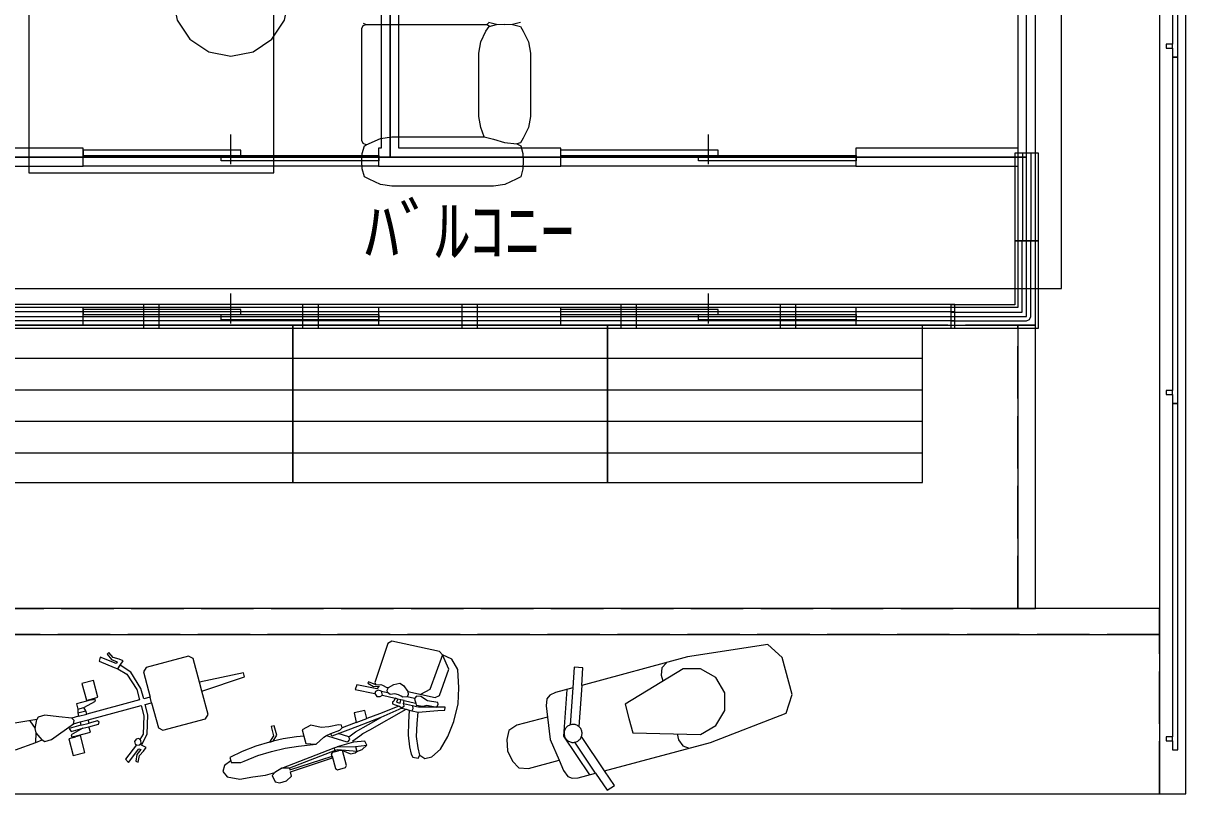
# Model space of a CAD drawing. Units: millimetres, scale not verified. Extents: x -8429 to 8779, y -6983 to 6633.
# Drawn here: x 1781 to 8429, y -6633 to -2227 of the extents above; entities that cross this region are included whole.
import ezdxf
from ezdxf.enums import TextEntityAlignment as Align

# ---------------------------------------------------------------- set-up
doc = ezdxf.new("R2010")
doc.units = ezdxf.units.MM
doc.header["$LTSCALE"] = 100
doc.linetypes.add('DASHED3', pattern=[4, 3, -1])
for name, color, linetype in [('0-0_設備-家具1階', 7, 'Continuous'), ('0-1_間取り1階', 7, 'Continuous'), ('0-4_敷地1階', 7, 'Continuous'), ('0-7_壁1階', 7, 'Continuous'), ('0-8_建具1階', 7, 'Continuous'), ('0-9_外構1階', 7, 'Continuous'), ('1-0_間取り2階', 7, 'Continuous'), ('1-1_部屋名2階', 7, 'Continuous'), ('1-3_壁2階', 7, 'Continuous'), ('1-4_建具2階', 7, 'Continuous'), ('1-6_設備-家具2階', 7, 'Continuous'), ('1-7_屋根2階', 5, 'Continuous')]:
    doc.layers.add(name, color=color, linetype=linetype)
doc.styles.add('ＭＳ ゴシック', font='')
doc.styles.get('ＭＳ ゴシック').set_extended_font_data('MS Gothic')

msp = doc.modelspace()

# ---------------------------------------------------------------- linework, layer by layer
at = {"layer": '0-0_設備-家具1階'}
for p, q in [((8352.1, -2369.8), (8352.1, -2345.8)), ((1522.8, -4142.8), (3322.8, -4142.8)), ((3322.8, -4142.8), (5122.8, -4142.8)), ((5122.8, -4142.8), (6922.8, -4142.8)), ((1522.8, -4322.8), (3322.8, -4322.8)), ((3322.8, -4322.8), (5122.8, -4322.8)), ((5122.8, -4322.8), (6922.8, -4322.8)), ((8352.1, -4350.3), (8352.1, -4326.3)), ((1522.8, -4502.8), (3322.8, -4502.8)), ((3322.8, -4502.8), (5122.8, -4502.8)), ((5122.8, -4502.8), (6922.8, -4502.8)), ((1522.8, -4682.8), (3322.8, -4682.8)), ((3322.8, -4682.8), (5122.8, -4682.8)), ((5122.8, -4682.8), (6922.8, -4682.8)), ((2322.5, -5918.1), (2335.8, -5898.1)), ((2803.3, -6045.5), (2789.5, -5993.9)), ((4923.6, -6026.6), (4908.5, -6239.1)), ((4974.7, -6012.9), (4958, -6248.1)), ((2170.4, -6091.1), (2180.9, -6088.3)), ((2171.7, -6095.9), (2182.2, -6093)), ((2515.5, -6112.4), (2506.8, -6079.9)), ((2092.6, -6170.4), (2139, -6157.9)), ((2093.7, -6149.5), (2127.6, -6140.5)), ((2097.7, -6189.5), (2144.1, -6177)), ((3946.1, -6143.2), (3929.8, -6132.7)), ((1819.8, -6214.9), (1849.2, -6260.2)), ((2106.4, -6222), (2152.8, -6209.6)), ((2111.5, -6241.1), (2157.9, -6228.7)), ((3685.8, -6226.2), (3746.1, -6203.1)), ((1853, -6338.9), (1855.9, -6285)), ((2068.3, -6306), (2078.9, -6303.2)), ((2069.6, -6310.8), (2080.1, -6308)), ((2122.9, -6258.6), (2156.8, -6249.5)), ((3643.1, -6307.4), (3583, -6289.1)), ((5105.6, -6501.1), (4973.5, -6305.9)), ((8352.1, -6330.8), (8352.1, -6306.8)), ((2458.2, -6355.3), (2448.5, -6350.5)), ((3189.4, -6337.6), (3211, -6332.4)), ((3260.1, -6486.6), (3560, -6369.3)), ((3669, -6338), (3575.5, -6365.1)), ((3680.8, -6362.5), (3746.1, -6355.1)), ((5054.5, -6514.8), (4935.1, -6338.3)), ((3688.2, -6390.3), (3580, -6381.7))]:
    msp.add_line(p, q, dxfattribs=at)
for points in [[(8316.1, -2369.8), (8352.1, -2369.8), (8352.1, -2419.8), (8384.1, -2419.8), (8384.1, -439.3), (8352.1, -439.3), (8352.1, -2345.8), (8316.1, -2345.8)], [(1813.8, -3082.8), (3213.8, -3082.8), (3213.8, -1082.8), (1813.8, -1082.8)], [(2968.8, -1750.8), (2841.8, -1776.1), (2734.1, -1848.1), (2662.1, -1955.8), (2636.8, -2082.8), (2662.1, -2209.9), (2734.1, -2317.6), (2841.8, -2389.6), (2968.8, -2414.8), (3095.9, -2389.6), (3203.6, -2317.6), (3275.6, -2209.9), (3300.8, -2082.8), (3275.6, -1955.8), (3203.6, -1848.1), (3095.9, -1776.1)], [(3725, -2914.2), (3717.9, -2897.8), (3717.9, -2256.3), (3725, -2240), (3742.1, -2233.2), (4415.7, -2233.2), (4430.3, -2233.2), (4441.2, -2240), (4444.8, -2245.1), (4488.1, -2234.7), (4533.8, -2232.8), (4579.4, -2234.7), (4625.6, -2246), (4640, -2272.7), (4671.2, -2333.8), (4681.3, -2397), (4681.3, -2759.9), (4671.2, -2823.2), (4640, -2884.2), (4625.6, -2911), (4604.2, -2916.3), (4627, -2928), (4638.7, -2972.3), (4640.8, -3016.2), (4638.7, -3060), (4627, -3104.3), (4599.2, -3118.2), (4535.6, -3148.1), (4469.7, -3157.8), (3889.2, -3157.8), (3823.3, -3148.1), (3759.7, -3118.2), (3731.9, -3104.3), (3720.2, -3060), (3718.1, -3016.2), (3720.2, -2972.3), (3731.9, -2928), (3742.1, -2921)], [(8316.1, -4350.3), (8352.1, -4350.3), (8352.1, -4400.3), (8384.1, -4400.3), (8384.1, -2419.8), (8352.1, -2419.8), (8352.1, -4326.3), (8316.1, -4326.3)], [(1522.8, -3952.8), (1522.8, -4852.8), (3322.8, -4852.8), (3322.8, -3952.8)], [(3322.8, -3952.8), (3322.8, -4852.8), (5122.8, -4852.8), (5122.8, -3952.8)], [(5122.8, -3952.8), (5122.8, -4852.8), (6922.8, -4852.8), (6922.8, -3952.8)], [(8316.1, -6330.8), (8352.1, -6330.8), (8352.1, -6380.8), (8384.1, -6380.8), (8384.1, -4400.3), (8352.1, -4400.3), (8352.1, -6306.8), (8316.1, -6306.8)], [(6121.5, -5853.6), (6039.4, -5778.5), (5580.3, -5850.6), (4974.7, -6012.9), (4981.9, -5911.8), (4932.1, -5908.3), (4923.6, -6026.6), (4824.5, -6053.2), (4793.3, -6068.5), (4775.5, -6089.6), (4772.3, -6130.8), (4779.8, -6194.4), (4604.7, -6241.3), (4558.3, -6271.8), (4546.6, -6323.4), (4550.8, -6388.1), (4579.5, -6446.3), (4615.5, -6485.2), (4670.9, -6488.3), (4846, -6441.4), (4871.3, -6500.3), (4894.7, -6534.3), (4920.7, -6543.7), (4955.3, -6541.4), (5054.5, -6514.8), (5120.9, -6613.1), (5162.3, -6585.1), (5105.6, -6501.1), (5711.1, -6338.9), (6144.8, -6171.8), (6178.3, -6065.7)], [(5244.9, -6202.1), (5267.1, -6284.7), (5654.9, -6293.8), (5742.2, -6243.4), (5792.5, -6156.2), (5792.5, -6055.4), (5742.2, -5968.2), (5654.9, -5917.8), (5554.2, -5917.8), (5222.8, -6119.6)]]:
    msp.add_lwpolyline(points, close=True, dxfattribs=at)
for points in [[(3725, -2226.4), (3742.1, -2233.2), (4415.7, -2233.2), (4430.3, -2233.2), (4441.2, -2226.4)], [(4417.7, -2875.5), (4397.4, -2823.2), (4387.2, -2759.9), (4387.2, -2397), (4397.4, -2333.8), (4425.8, -2272.7), (4444.8, -2245.1)], [(4442, -2220.4), (4488.1, -2231.6), (4533.8, -2233.6), (4579.4, -2231.6), (4625.6, -2220.4)], [(3742.1, -2921), (3823.3, -2885.3), (3889.2, -2875.5), (4417.7, -2875.5), (4469.7, -2889.1), (4533.8, -2909.5), (4604.2, -2916.3)], [(3987.2, -6154.1), (3984.7, -6225.4), (3981.5, -6298.6), (3990.7, -6364.2), (4000, -6406.4), (4008.6, -6423.3), (4039.5, -6429.9), (4049.3, -6412.3), (4077, -6430.5), (4118.3, -6421.5), (4167, -6378.7), (4209.8, -6305.5), (4242.9, -6220.1), (4267.5, -6117.8), (4272.3, -6027.1), (4267, -5922.2), (4232.5, -5863.3), (4179.1, -5837.9), (4160.6, -5819.5), (3889.3, -5760.3), (3865.7, -5773), (3792.7, -5996.8), (3798.3, -6010.1), (3755.3, -5993), (3751.4, -5999.5), (3783.5, -6018.6), (3815.7, -6018.4), (3802.5, -6033.5), (3688.9, -6009), (3680, -6035.9), (3791.3, -6059.8), (3802.9, -6075.9), (3822.8, -6076.4), (3836.5, -6069.5), (3907.6, -6086.6), (3899.7, -6103.7), (3892, -6110), (3892.6, -6118.2), (3929.8, -6132.7), (3818.6, -6175.3)], [(3046.1, -5965.1), (3039.9, -5942.1), (2789.5, -5993.9), (2753.6, -5860), (2727.1, -5846.6), (2484.6, -5911.6), (2468.3, -5936.4), (2506.8, -6079.9), (2470, -6089.7), (2454.1, -6030.4), (2396, -5937.3), (2335.8, -5898.1), (2351.9, -5873.3), (2329, -5863.8), (2295.3, -5854.4), (2270.6, -5824.1), (2261.5, -5835.1), (2286.2, -5865.4), (2318.9, -5879.2), (2312.8, -5888.6), (2221.5, -5850.9), (2215.5, -5875), (2302.1, -5909.9), (2322.5, -5918.1), (2374.3, -5949.3), (2430.9, -6036.6), (2446.8, -6095.9), (2144.1, -6177), (2139, -6157.9), (2127.6, -6140.5), (2194.5, -6104.1), (2191, -6090.7), (2182.2, -6093), (2180.9, -6088.3), (2208.5, -6080.9), (2182.9, -5985.2), (2117.1, -6002.9), (2142.8, -6098.5), (2170.4, -6091.1), (2171.7, -6095.9)], [(3980, -6049), (4136.8, -6083.3), (4162.3, -6070), (4215.5, -5919.6), (4179.1, -5837.9), (4106.5, -6036), (4052.2, -6065)], [(5458.7, -5883.2), (5433.1, -5913.4), (5430, -5954.6), (5438.9, -5988)], [(2515.5, -6112.4), (2553.9, -6255.8), (2580.4, -6269.2), (2822.9, -6204.3), (2839.2, -6179.4), (2803.3, -6045.5), (3046.1, -5965.1)], [(3829.9, -6045.3), (3810.4, -6040.2), (3796.5, -6048.9), (3791.3, -6059.8)], [(3798.3, -6010.1), (3825.6, -6007.1), (3835.8, -6011.1), (3860.6, -6024.3), (3870.8, -6025.1)], [(3836.5, -6069.5), (3829.9, -6045.3), (3865.1, -6054.3)], [(4019.4, -6087.4), (3976.6, -6078.7), (3952.2, -6081), (3942.1, -6074.1), (3926.8, -6067.6), (3906.5, -6061.3), (3878.5, -6065.6), (3865.1, -6054.3), (3862.6, -6041.1), (3870.8, -6025.1), (3899.7, -6008.9), (3934.8, -6000.5), (3954.9, -6013.2), (3980, -6049), (3982.4, -6065.4), (3976.6, -6078.7)], [(4888.8, -6035.9), (4869.8, -6302.7), (5019.6, -6524.2)], [(2171.7, -6095.9), (2085.5, -6118.9), (2093.7, -6149.5), (2092.6, -6170.4), (2097.7, -6189.5), (2059, -6199.8), (1985.5, -6192.1), (1905.4, -6183.6), (1866.7, -6194), (1858.2, -6208.6), (1698.4, -6235)], [(2059.6, -6308.3), (2068.3, -6306), (2069.6, -6310.8), (2042, -6318.2), (2067.6, -6413.8), (2133.4, -6396.2), (2107.8, -6300.6), (2080.1, -6308), (2078.9, -6303.2), (2165, -6280.1), (2156.8, -6249.5), (2211.4, -6234.9), (2214.7, -6223.7), (2206.3, -6215.7), (2157.9, -6228.7), (2152.8, -6209.6), (2455.5, -6128.5), (2471.4, -6187.7), (2466.1, -6291.7), (2448.9, -6322.7), (2442.3, -6317.3), (2426.2, -6320.1), (2417.2, -6333.5), (2421.3, -6348.8), (2429.7, -6353.7), (2365.7, -6435.4), (2382.9, -6453.3), (2443.1, -6375), (2453.2, -6380.1), (2431.7, -6408.4), (2425.5, -6446.9), (2438.9, -6452), (2445.1, -6413.4), (2469.5, -6388.4), (2484.6, -6368.7), (2458.2, -6355.3), (2490.8, -6291.2), (2494.6, -6181.5), (2478.7, -6122.2), (2515.5, -6112.4)], [(3956.3, -6119.2), (3959.2, -6099.3), (3940.4, -6094.8), (3924, -6091.7), (3907.6, -6086.6)], [(3924, -6091.7), (3916.1, -6108.7), (3937.4, -6114.7), (3940.4, -6094.8)], [(3959.2, -6099.3), (3999.9, -6108.9), (4026.9, -6115.2), (4028.8, -6126.8), (4065.9, -6132.2), (4089.7, -6126.8), (4146.2, -6137.2), (4153, -6120.8), (4152.5, -6111.3), (4093.6, -6100.7), (4054.9, -6077.1), (4030.7, -6075.5), (4019.4, -6087.4), (4019.9, -6096.9), (4026.3, -6114.5)], [(3818.6, -6175.3), (3746.1, -6203.1), (3733.8, -6157.4), (3672.8, -6170.1), (3685.8, -6226.2), (3630.1, -6247.1), (3605, -6256.6), (3600.7, -6240.7), (3583.3, -6238.7), (3529.3, -6250.7), (3485.1, -6253.7), (3425.9, -6240.1), (3376.3, -6267.1), (3386, -6304), (3343.2, -6307), (3267.4, -6318.8), (3211, -6332.4), (3230.7, -6297.3), (3216.3, -6243.7), (3198.6, -6247.9), (3212.9, -6301.5), (3189.4, -6337.6), (3110.4, -6360.8), (3033.6, -6392.1), (2961.8, -6426.2), (2967.4, -6444), (2932.9, -6470.3), (2922.3, -6506), (2947, -6536), (3019, -6548.6), (3094.8, -6536.8), (3166.7, -6526.1), (3219, -6512.1), (3204.7, -6528.7), (3222.6, -6564.3), (3249, -6570), (3287.5, -6558), (3315.7, -6531.3), (3309.1, -6506.7), (3549.6, -6427.4)], [(3549.6, -6427.4), (3543.8, -6405.6), (3551.8, -6394.9), (3565.9, -6391.1), (3564.5, -6385.9), (3303.5, -6485.6), (3306.5, -6496.8), (3547, -6417.5), (3566.1, -6488.9), (3578.5, -6496.3), (3624.4, -6481.8), (3630.1, -6471.8), (3607.2, -6386.4), (3652.6, -6404.6), (3680.1, -6398.8), (3688.2, -6390.3), (3719.7, -6379.4), (3746.1, -6355.1), (3734.8, -6331.5), (3669, -6338), (3666.7, -6329.6), (3705.9, -6301.1), (3722.4, -6289.1), (3763, -6266.4), (3971.7, -6150), (3987.2, -6154.1), (4004.2, -6158.5), (4039.4, -6166.1), (4152.9, -6157.4), (4192.6, -6154.4), (4194.2, -6136.9), (4146.2, -6137.2), (4042.2, -6137.7), (4030.4, -6135.2), (4007, -6130.1), (4009.6, -6146.6), (4004.2, -6158.5)], [(3946.1, -6143.2), (3826.4, -6196.6), (3752, -6225.1), (3691.7, -6248.2), (3637.9, -6268.4), (3545.6, -6303.7), (3539.4, -6288.4), (3591.2, -6268.5), (3605, -6256.6)], [(4007, -6130.1), (3956.3, -6119.2), (3957.3, -6132.9), (3946.1, -6143.2), (3971.7, -6150)], [(4049.3, -6412.3), (4040.1, -6370.1), (4030.8, -6304.6), (4034.1, -6231.4), (4039.4, -6166.1)], [(1737.9, -6382.2), (1853, -6338.9), (1889.5, -6325.2), (1904.1, -6333.6), (1942.8, -6323.2), (2067.7, -6232.4), (2106.4, -6222), (2111.5, -6241.1), (2043.8, -6259.3), (2055.2, -6276.7), (2122.9, -6258.6), (2056, -6295), (2059.6, -6308.3)], [(1889.5, -6325.2), (1855.9, -6285), (1849.2, -6260.2), (1858.2, -6208.6)], [(2067.7, -6232.4), (2073, -6213.5), (2059, -6199.8)], [(3643.1, -6307.4), (3681.4, -6278.3), (3755, -6236.3), (3826.4, -6196.6)], [(4779.8, -6194.4), (4794.9, -6322.7), (4846, -6441.4)], [(4938.6, -6337.5), (4943.4, -6336), (4948, -6334), (4952.5, -6331.5), (4956.6, -6328.7), (4960.5, -6325.4), (4964, -6321.8), (4967.1, -6317.8), (4969.9, -6313.5), (4972.2, -6309.1), (4974, -6304.4), (4975.4, -6299.5), (4976.3, -6294.5), (4976.7, -6289.5), (4976.6, -6284.4), (4976.1, -6279.4), (4975, -6274.5), (4973.5, -6269.7), (4971.4, -6265), (4969, -6260.6), (4966.1, -6256.5), (4962.8, -6252.6), (4959.2, -6249.1), (4955.3, -6245.9), (4951, -6243.2), (4946.5, -6240.9), (4941.8, -6239), (4937, -6237.7), (4932, -6236.8), (4926.9, -6236.3), (4921.9, -6236.4), (4916.9, -6237), (4911.9, -6238.1), (4907.1, -6239.6), (4902.5, -6241.6), (4898.1, -6244.1), (4893.9, -6247), (4890.1, -6250.2), (4886.5, -6253.9), (4883.4, -6257.8)], [(3386, -6304), (3396.4, -6345), (3455.6, -6348.7), (3500, -6308.3), (3515.2, -6299.1), (3539.4, -6288.4)], [(3515.2, -6299.1), (3558.1, -6312.9), (3625.6, -6333.4), (3636.5, -6336.8), (3648.3, -6323.1), (3643.1, -6307.4)], [(4883.4, -6257.8), (4880.7, -6262.1), (4878.4, -6266.6), (4876.5, -6271.3), (4875.1, -6276.1), (4874.2, -6281.1), (4873.8, -6286.1), (4873.9, -6291.2), (4874.5, -6296.2), (4875.5, -6301.1), (4877.1, -6305.9), (4879.1, -6310.6), (4881.5, -6315), (4884.4, -6319.1), (4887.7, -6323), (4891.3, -6326.5), (4895.3, -6329.7), (4899.5, -6332.4), (4904, -6334.7), (4908.7, -6336.6), (4913.6, -6337.9), (4918.5, -6338.9), (4923.6, -6339.3), (4928.6, -6339.2), (4933.6, -6338.6), (4938.6, -6337.5)], [(5520, -6290.6), (5529, -6324), (5552.3, -6358.1), (5589.5, -6371.5)], [(2429.7, -6353.7), (2443.5, -6355.1), (2455.9, -6342.6), (2454.3, -6327.4), (2448.9, -6322.7)], [(2967.4, -6444), (2970.9, -6454.7), (3024.6, -6453.5), (3045.4, -6445.8), (3122.2, -6414.6), (3201.2, -6391.3), (3279.2, -6372.5), (3355, -6360.7), (3455.6, -6348.7)], [(3564.5, -6385.9), (3560, -6369.3), (3575.5, -6365.1), (3680.8, -6362.5), (3688.2, -6390.3)], [(3581.4, -6387), (3580, -6381.7), (3564.5, -6385.9)], [(3565.9, -6391.1), (3581.4, -6387), (3592, -6384.1), (3607.2, -6386.4)], [(3303.5, -6485.6), (3260.1, -6486.6), (3219, -6512.1)]]:
    msp.add_lwpolyline(points, dxfattribs=at)
at = {"layer": '0-1_間取り1階'}
msp.add_lwpolyline([(1148.8, -3902.8), (7518.8, -3902.8), (7518.8, -2992.8), (7518.8, 192.2), (4868.8, 192.2), (4868.8, 2467.2), (2058.8, 2467.2), (2058.8, 647.2), (1148.8, 647.2), (1148.8, -2992.8)], close=True, dxfattribs=at)
at = {"layer": '0-4_敷地1階'}
msp.add_lwpolyline([(-7723.7, -6632.8), (8428.8, -6632.8), (8428.8, 5652.2), (-7723.7, 5652.2)], close=True, dxfattribs=at)
at = {"layer": '0-7_壁1階'}
for points in [[(1199.8, -196.8), (1097.8, -196.8), (1097.8, -668.3), (1097.8, -767.4), (1097.8, -2031.8), (465.8, -2031.8), (465.8, -2133.8), (1097.8, -2133.8), (1097.8, -2993.8), (1099.2, -3953.8), (2124.8, -3953.8), (2124.8, -3851.8), (1199.8, -3851.8), (1199.8, -2993.8), (1199.8, -2132.4), (1199.8, -767.5), (1199.8, -666.8)], [(7569.8, -1571.8), (7467.8, -1571.8), (7467.8, -2993.8), (7467.8, -3851.8), (6542.8, -3851.8), (6542.8, -3953.8), (7569.8, -3952.4), (7569.8, -2993.8)], [(4854.8, -3851.8), (3812.8, -3851.8), (3812.8, -3953.8), (4854.8, -3953.8)]]:
    msp.add_lwpolyline(points, close=True, dxfattribs=at)
at = {"layer": '0-8_建具1階'}
for p, q in [((2968.8, -3942.8), (2968.8, -3772.8)), ((5698.8, -3942.8), (5698.8, -3772.8)), ((2123.8, -3952.8), (3813.8, -3952.8)), ((4853.8, -3952.8), (6543.8, -3952.8))]:
    msp.add_line(p, q, dxfattribs=at)
for points in [[(3025.1, -3892.8), (3025.1, -3862.8), (2123.8, -3862.8), (2123.8, -3892.8), (3813.8, -3892.8)], [(3813.8, -3892.8), (3813.8, -3922.8), (2912.6, -3922.8), (2912.6, -3892.8)], [(5755.1, -3892.8), (5755.1, -3862.8), (4853.8, -3862.8), (4853.8, -3892.8), (6543.8, -3892.8)], [(6543.8, -3892.8), (6543.8, -3922.8), (5642.6, -3922.8), (5642.6, -3892.8)]]:
    msp.add_lwpolyline(points, dxfattribs=at)
at = {"layer": '0-9_外構1階'}
for points in [[(8428.8, -6632.8), (8428.8, 5502.2), (8278.8, 5502.2), (8278.8, -6632.8)], [(7468.8, -3952.8), (7468.8, -5572.8), (7568.8, -5572.8), (7568.8, -3952.8)], [(1098.8, -5722.8), (8278.8, -5722.8), (8278.8, -5572.8), (1098.8, -5572.8)]]:
    msp.add_lwpolyline(points, close=True, dxfattribs=at)
at = {"layer": '0-9_外構1階', "linetype": 'DASHED3'}
for points in [[(7468.8, -5572.8), (7468.8, -3952.8), (1198.8, -3952.8), (1198.8, -5572.8)], [(8278.8, -6632.8), (8278.8, -5722.8), (1098.8, -5722.8), (1098.8, -6632.8)]]:
    msp.add_lwpolyline(points, close=True, dxfattribs=at)
at = {"layer": '1-0_間取り2階'}
for points in [[(3878.8, -2992.8), (7518.8, -2992.8), (7518.8, 2467.2), (3878.8, 2467.2)], [(3878.8, 647.2), (2968.8, 647.2), (2968.8, -262.8), (1148.8, -262.8), (1148.8, -2992.8), (3878.8, -2992.8)], [(1148.8, -3902.8), (7518.8, -3902.8), (7518.8, -2992.8), (1148.8, -2992.8)]]:
    msp.add_lwpolyline(points, close=True, dxfattribs=at)
at = {"layer": '1-3_壁2階'}
msp.add_lwpolyline([(3929.8, 1558.2), (3827.8, 1558.2), (3827.8, 698.2), (3812.8, 698.2), (3812.8, 596.2), (3827.8, 596.2), (3827.8, -2941.8), (3812.8, -2941.8), (3812.8, -3043.8), (3829.2, -3043.8), (3929.8, -3043.8), (4854.8, -3043.8), (4854.8, -2941.8), (3929.8, -2941.8), (3929.8, 597.6), (3929.8, 698.2)], close=True, dxfattribs=at)
for points in [[(1097.8, -315.3), (1097.8, -2941.8), (627.8, -2941.8), (627.8, -3043.8), (1097.8, -3045.3), (1099.2, -3953.8), (7569.8, -3952.4), (7569.8, -3041.8), (7569.8, -1626.8)], [(6542.8, -2941.8), (6542.8, -3043.8), (7467.8, -3043.8), (7467.8, -3851.8), (1199.8, -3851.8), (1199.8, -3043.8), (2124.8, -3043.8), (2124.8, -2941.8), (1199.8, -2941.8), (1199.8, -313.8)], [(7467.8, -1626.8), (7467.8, -2941.8), (6542.8, -2941.8)]]:
    msp.add_lwpolyline(points, dxfattribs=at)
at = {"layer": '1-4_建具2階'}
for p, q in [((2968.8, -3032.8), (2968.8, -2862.8)), ((5698.8, -3032.8), (5698.8, -2862.8)), ((2123.8, -3042.8), (3813.8, -3042.8)), ((4853.8, -3042.8), (6543.8, -3042.8))]:
    msp.add_line(p, q, dxfattribs=at)
for points in [[(3025.1, -2982.8), (3025.1, -2952.8), (2123.8, -2952.8), (2123.8, -2982.8), (3813.8, -2982.8)], [(3813.8, -2982.8), (3813.8, -3012.8), (2912.6, -3012.8), (2912.6, -2982.8)], [(5755.1, -2982.8), (5755.1, -2952.8), (4853.8, -2952.8), (4853.8, -2982.8), (6543.8, -2982.8)], [(6543.8, -2982.8), (6543.8, -3012.8), (5642.6, -3012.8), (5642.6, -2982.8)]]:
    msp.add_lwpolyline(points, dxfattribs=at)
at = {"layer": '1-6_設備-家具2階'}
for p, q in [((7494.6, -2970.3), (7494.6, -3470.3)), ((7544.1, -3470.3), (7544.1, -2970.3)), ((2558.8, -3877.6), (1558.8, -3877.6)), ((3468.8, -3877.6), (2468.8, -3877.6)), ((4378.8, -3877.6), (3378.8, -3877.6)), ((5288.8, -3877.6), (4288.8, -3877.6)), ((6198.8, -3877.6), (5198.8, -3877.6)), ((7108.8, -3877.6), (6108.8, -3877.6)), ((1558.8, -3927.1), (2558.8, -3927.1)), ((2468.8, -3927.1), (3468.8, -3927.1)), ((3378.8, -3927.1), (4378.8, -3927.1)), ((4288.8, -3927.1), (5288.8, -3927.1)), ((5198.8, -3927.1), (6198.8, -3927.1)), ((6108.8, -3927.1), (7108.8, -3927.1))]:
    msp.add_line(p, q, dxfattribs=at)
for points in [[(7586.3, -3470.3), (7586.3, -2970.3), (7451.3, -2970.3), (7451.3, -3470.3)], [(7086.3, -3970.3), (7586.3, -3970.3), (7586.3, -3470.3), (7452, -3470.3), (7452, -3836.5), (7086.3, -3836.5)], [(2558.8, -3835.3), (1558.8, -3835.3), (1558.8, -3970.3), (2558.8, -3970.3)], [(3468.8, -3835.3), (2468.8, -3835.3), (2468.8, -3970.3), (3468.8, -3970.3)], [(4378.8, -3835.3), (3378.8, -3835.3), (3378.8, -3970.3), (4378.8, -3970.3)], [(5288.8, -3835.3), (4288.8, -3835.3), (4288.8, -3970.3), (5288.8, -3970.3)], [(6198.8, -3835.3), (5198.8, -3835.3), (5198.8, -3970.3), (6198.8, -3970.3)], [(7108.8, -3835.3), (6108.8, -3835.3), (6108.8, -3970.3), (7108.8, -3970.3)]]:
    msp.add_lwpolyline(points, close=True, dxfattribs=at)
for points in [[(7086.3, -3927.9), (7518.1, -3928.2), (7535.7, -3920.9), (7543, -3903.2), (7543, -3470.3)], [(7086.3, -3877.9), (7493.4, -3877.9), (7493.4, -3470.3)]]:
    msp.add_lwpolyline(points, dxfattribs=at)
at = {"layer": '1-7_屋根2階'}
msp.add_lwpolyline([(-1781.2, -3742.8), (7718.8, -3742.8), (7718.8, 647.2), (-1781.2, 647.2)], close=True, dxfattribs=at)

# ---------------------------------------------------------------- texts
at = {"layer": '1-1_部屋名2階', "style": 'ＭＳ ゴシック'}
msp.add_text('ﾊﾞﾙｺﾆｰ', height=293.3, dxfattribs=at).set_placement((3733.8, -3647.8), align=Align.BOTTOM_LEFT)

doc.saveas('drawing.dxf')
